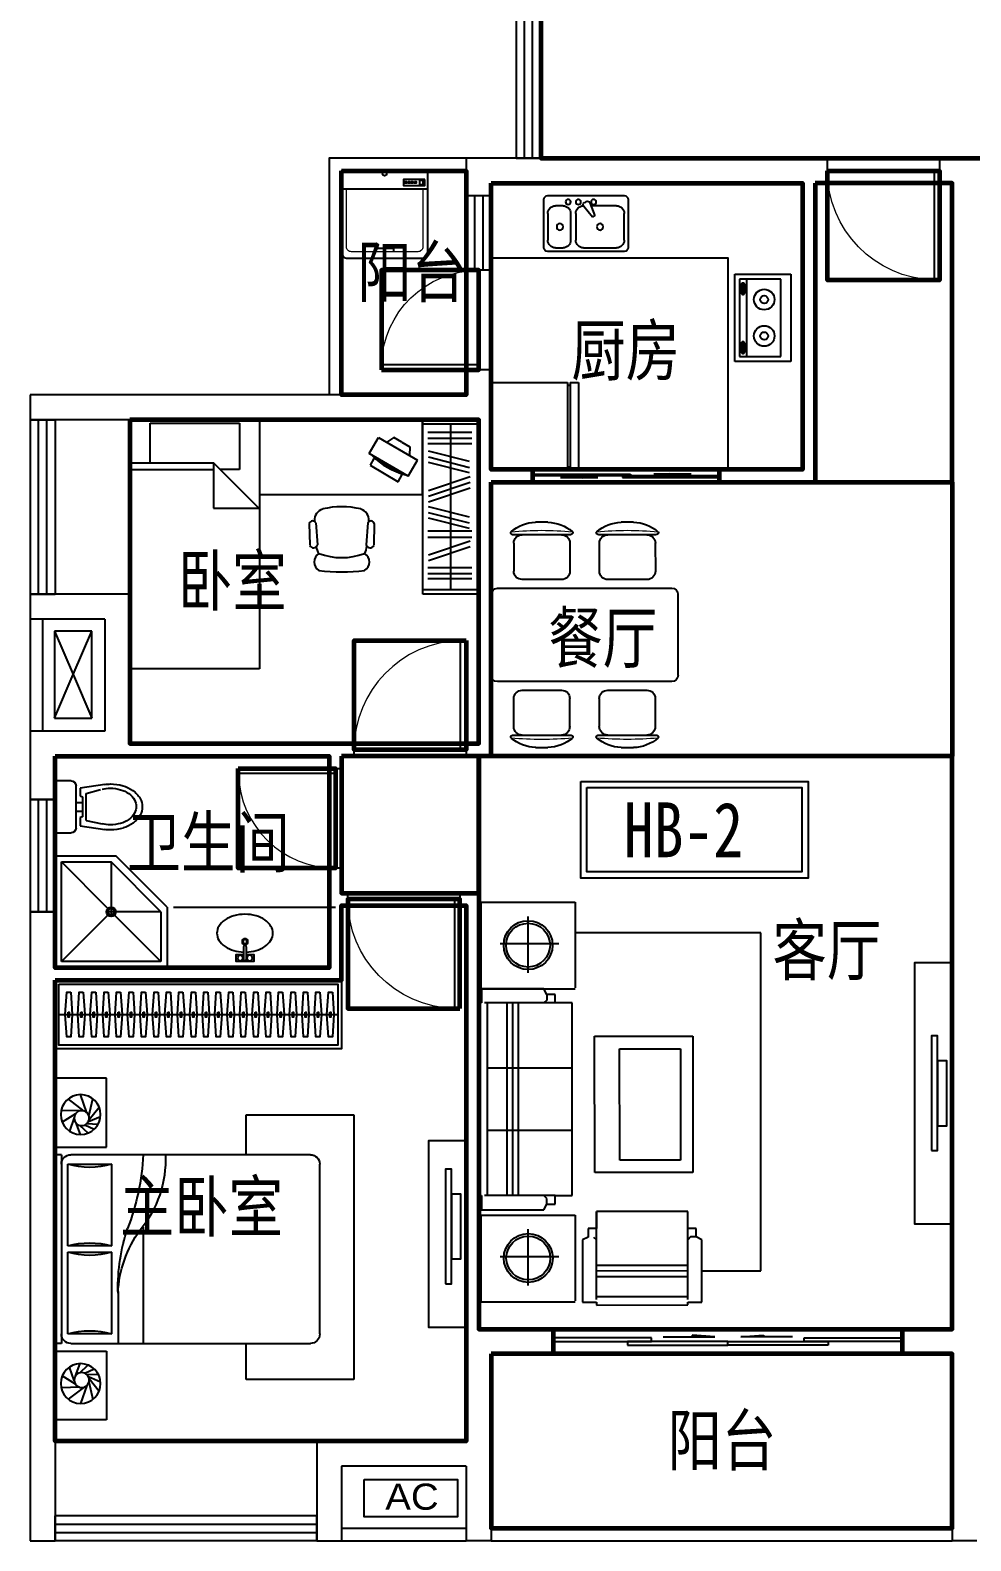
# Model space of a CAD drawing. Extents: x 864767 to 895467, y -830733 to -803533.
# Drawn here: x 872567 to 880117, y -830733 to -818605 of the extents above; entities that cross this region are included whole.
import ezdxf

# ---------------------------------------------------------------- set-up
doc = ezdxf.new("R2010")
doc.units = 0
doc.header["$LTSCALE"] = 1000
doc.header["$MEASUREMENT"] = 0
doc.linetypes.add('DASH', pattern=[0.35, 0.25, -0.1])
doc.layers.get('0').update_dxf_attribs({"linetype": 'CONTINUOUS'})
for name, color, linetype in [('0-栏杆', 165, 'CONTINUOUS'), ('BALCONY', 147, 'CONTINUOUS'), ('BATH', 8, 'CONTINUOUS'), ('F', 8, 'CONTINUOUS'), ('F1', 223, 'CONTINUOUS'), ('FUR', 8, 'CONTINUOUS'), ('K_EQUIPMENT', 4, 'CONTINUOUS'), ('text', 75, 'CONTINUOUS'), ('TOTHER', 145, 'CONTINUOUS'), ('WALL', 2, 'CONTINUOUS'), ('WC', 157, 'CONTINUOUS'), ('WINDOW', 4, 'CONTINUOUS'), ('家具', 8, 'CONTINUOUS')]:
    doc.layers.add(name, color=color, linetype=linetype)
for name, color, linetype, lineweight in [('GT_卧室', 1, 'CONTINUOUS', 60), ('GT_卫生间', 5, 'CONTINUOUS', 60), ('GT_厨房', 4, 'CONTINUOUS', 60), ('GT_客厅', 2, 'CONTINUOUS', 60), ('GT_玄关', 40, 'CONTINUOUS', 60), ('GT_过道', 30, 'CONTINUOUS', 60), ('GT_门', 245, 'CONTINUOUS', 60), ('GT_阳台', 6, 'CONTINUOUS', 60), ('GT_餐厅', 3, 'CONTINUOUS', 60)]:
    doc.layers.add(name, color=color, linetype=linetype, lineweight=lineweight)
doc.styles.add('DIM_FONT', font='ZBTXT.shx', dxfattribs={"width": 0.8})
doc.styles.add('HZ', font='zbtxt.shx', dxfattribs={"bigfont": 'zbhz.shx'})
doc.styles.add('黑体', font='simhei.ttf')

# ---------------------------------------------------------------- blocks, each defined once
blk = doc.blocks.new('ZHUO1')
for p, q in [((295, 137), (-295, -137)), ((744, 147), (541, 52)), ((804, 180), (998, -237)), ((953, -1156), (361, 113)), ((970, 59), (1012, -31)), ((508, -38), (641, -323)), ((-319, -204), (273, -1473)), ((935, -261), (731, -356)), ((-591, -476), (-387, -381)), ((-164, -699), (-297, -414)), ((1035, -476), (831, -571)), ((1094, -443), (1288, -860)), ((-460, -917), (-654, -500)), ((1261, -564), (1303, -654)), ((-627, -796), (-669, -706)), ((798, -660), (931, -946)), ((-401, -884), (-197, -789)), ((1225, -884), (1021, -979)), ((-301, -1098), (-97, -1003)), ((126, -1321), (-7, -1036)), ((-170, -1539), (-364, -1122)), ((-336, -1418), (-378, -1328)), ((339, -1497), (928, -1222)), ((-111, -1506), (93, -1411))]:
    blk.add_line(p, q)
for centre, radius, start, end in [((316, 92), 50, 25, 115), ((773, 86), 67.5, 25, 115), ((822, 188), 20, 137.67, 205), ((814, 195), 10, 65.7265, 137.67), ((689, -84), 316, 26.7651, 65.7265), ((569, -9), 67.5, 115, 205), ((722, -156), 316, 344.2735, 23.2349), ((-273, -183), 50, 115, 205), ((906, -200), 67.5, 295, 25), ((1016, -229), 20, 205, 272.33), ((1016, -239), 10, 272.33, 344.2735), ((702, -295), 67.5, 205, 295), ((-562, -537), 67.5, 115, 205), ((-359, -442), 67.5, 25, 115), ((1063, -537), 67.5, 25, 115), ((1112, -434), 20, 137.67, 205), ((1105, -427), 10, 65.7265, 137.67), ((979, -706), 316, 26.7651, 65.7265), ((-379, -581), 316, 164.2735, 203.2349), ((-673, -498), 10, 92.33, 164.2735), ((-672, -508), 20, 25, 92.33), ((859, -632), 67.5, 115, 205), ((-225, -728), 67.5, 295, 25), ((1013, -778), 316, 344.2735, 23.2349), ((-345, -653), 316, 206.7651, 245.7265), ((1196, -822), 67.5, 295, 25), ((-429, -823), 67.5, 205, 295), ((-471, -932), 10, 245.7265, 317.67), ((-478, -925), 20, 317.67, 25), ((992, -917), 67.5, 205, 295), ((1306, -851), 20, 205, 272.33), ((1307, -861), 10, 272.33, 344.2735), ((-68, -1065), 67.5, 25, 115), ((-88, -1204), 316, 164.2735, 203.2349), ((-383, -1121), 10, 92.33, 164.2735), ((-382, -1131), 20, 25, 92.33), ((-272, -1160), 67.5, 115, 205), ((907, -1177), 50, 295, 25), ((65, -1350), 67.5, 295, 25), ((-55, -1276), 316, 206.7651, 245.7265), ((-139, -1445), 67.5, 205, 295), ((-180, -1555), 10, 245.7265, 317.67), ((-188, -1548), 20, 317.67, 25), ((318, -1451), 50, 205, 295)]:
    blk.add_arc(centre, radius, start, end)
at = {"lineweight": 13}
for centre, start, end in [((-1526, -1160), 19.8023, 30.1977), ((-1236, -1783), 19.8023, 30.1977), ((1870, 423), 199.8023, 210.1977), ((2160, -199), 199.8023, 210.1977)]:
    blk.add_arc(centre, 2713, start, end, dxfattribs=at)
blk = doc.blocks.new('A$C79890BC7')
at = {"color": 252}
for points in [[(2140, 718159), (2091, 718159), (2091, 719080), (2140, 719080)], [(2091, 718359), (2018, 718359), (2018, 718880), (2091, 718880)]]:
    blk.add_lwpolyline(points, close=True, dxfattribs=at)
blk = doc.blocks.new('A$C6AB5504A')
at = {"layer": 'F'}
for p, q in [((1985, 2744), (2397, 2744)), ((1985, 2191), (1985, 2744)), ((2397, 2744), (2397, 2191)), ((2126, 2439), (2095, 2579)), ((2142, 2467), (2193, 2612)), ((2163, 2480), (2291, 2578)), ((862, 2449), (0, 2449)), ((0, 2449), (0, 325)), ((862, 2129), (862, 2449)), ((2130, 2396), (2033, 2436)), ((2124, 2411), (2044, 2511)), ((2198, 2481), (2349, 2484)), ((2232, 2458), (2340, 2390)), ((2243, 2428), (2281, 2319)), ((2143, 2379), (2052, 2375)), ((2159, 2368), (2084, 2334)), ((2198, 2365), (2133, 2304)), ((2233, 2390), (2196, 2292)), ((2397, 2191), (1985, 2191)), ((348, 2129), (2271, 2129)), ((2346, 2129), (2397, 2129)), ((2346, 2129), (2346, 615)), ((2397, 2129), (2397, 615)), ((273, 690), (273, 2053)), ((2296, 2053), (1943, 2053)), ((1943, 2053), (1943, 1397)), ((2296, 1397), (2296, 2053)), ((1690, 1549), (1690, 615)), ((1943, 1397), (2296, 1397)), ((2296, 1347), (1943, 1347)), ((1943, 1347), (1943, 690)), ((2296, 690), (2296, 1347)), ((1892, 1031), (1892, 615)), ((2271, 615), (348, 615)), ((862, 325), (862, 615)), ((1943, 690), (2296, 690)), ((2346, 615), (2397, 615)), ((2397, 553), (1985, 553)), ((1985, 553), (1985, 0)), ((2397, 0), (2397, 553)), ((2143, 365), (2052, 368)), ((2159, 375), (2084, 409)), ((2198, 378), (2133, 440)), ((2233, 354), (2196, 452)), ((2243, 316), (2281, 425)), ((0, 325), (862, 325)), ((2130, 348), (2033, 307)), ((2124, 333), (2044, 232)), ((2126, 305), (2095, 165)), ((2142, 276), (2193, 132)), ((2163, 264), (2291, 166)), ((2198, 262), (2349, 259)), ((2232, 286), (2340, 354)), ((1985, 0), (2397, 0))]:
    blk.add_line(p, q, dxfattribs=at)
for centre, radius in [((2192, 2452), 160), ((2183, 2423), 60), ((2192, 292), 160), ((2183, 320), 60)]:
    blk.add_circle(centre, radius, dxfattribs=at)
for centre, radius, start, end in [((348, 2053), 75.7, 90, 180), ((2403, 2091), 892, 177.5673, 219.5461), ((3545, 2214), 1857, 182.616, 201.4069), ((2271, 2053), 75.7, 0, 90), ((2119, 2659), 631, 253.7398, 286.2602), ((965, 977), 928, 2.5398, 36.0403), ((309, 1052), 1584, 359.2582, 17.8034), ((2119, 791), 631, 73.7398, 106.2602), ((2119, 1952), 631, 253.7398, 286.2602), ((348, 690), 75.7, 180, 270), ((2119, 85), 631, 73.7398, 106.2602), ((2271, 690), 75.7, 270, 0)]:
    blk.add_arc(centre, radius, start, end, dxfattribs=at)
blk = doc.blocks.new('*U33')
blk.add_line((-970, -275), (1269, -275))
for points in [[(-1000, 0), (1299, 0), (1299, -550), (-1000, -550)], [(-970, -30), (1269, -30), (1269, -520), (-970, -520)]]:
    blk.add_lwpolyline(points, close=True)
at = {"elevation": 0}
for points in [[(-874, -95), (-862, -275), (-874, -455), (-906, -455), (-918, -275), (-906, -95)], [(-774, -95), (-762, -275), (-774, -455), (-806, -455), (-818, -275), (-806, -95)], [(-674, -95), (-662, -275), (-674, -455), (-706, -455), (-718, -275), (-706, -95)], [(-574, -95), (-562, -275), (-574, -455), (-606, -455), (-618, -275), (-606, -95)], [(-474, -95), (-462, -275), (-474, -455), (-506, -455), (-518, -275), (-506, -95)], [(-374, -95), (-362, -275), (-374, -455), (-406, -455), (-418, -275), (-406, -95)], [(-274, -95), (-262, -275), (-274, -455), (-306, -455), (-318, -275), (-306, -95)], [(-174, -95), (-162, -275), (-174, -455), (-206, -455), (-218, -275), (-206, -95)], [(-74, -95), (-62, -275), (-74, -455), (-106, -455), (-118, -275), (-106, -95)], [(26, -95), (38, -275), (26, -455), (-6, -455), (-18, -275), (-6, -95)], [(126, -95), (138, -275), (126, -455), (94, -455), (82, -275), (94, -95)], [(226, -95), (238, -275), (226, -455), (194, -455), (182, -275), (194, -95)], [(326, -95), (338, -275), (326, -455), (294, -455), (282, -275), (294, -95)], [(426, -95), (438, -275), (426, -455), (394, -455), (382, -275), (394, -95)], [(526, -95), (538, -275), (526, -455), (494, -455), (482, -275), (494, -95)], [(626, -95), (638, -275), (626, -455), (594, -455), (582, -275), (594, -95)], [(726, -95), (738, -275), (726, -455), (694, -455), (682, -275), (694, -95)], [(826, -95), (838, -275), (826, -455), (794, -455), (782, -275), (794, -95)], [(926, -95), (938, -275), (926, -455), (894, -455), (882, -275), (894, -95)], [(1026, -95), (1038, -275), (1026, -455), (994, -455), (982, -275), (994, -95)], [(1126, -95), (1138, -275), (1126, -455), (1094, -455), (1082, -275), (1094, -95)], [(1226, -95), (1238, -275), (1226, -455), (1194, -455), (1182, -275), (1194, -95)]]:
    blk.add_lwpolyline(points, close=True, dxfattribs=at)
at = {"ltscale": 15, "elevation": 0}
for points in [[(-894, -255), (-886, -255), (-886, -295), (-894, -295)], [(-794, -255), (-786, -255), (-786, -295), (-794, -295)], [(-694, -255), (-686, -255), (-686, -295), (-694, -295)], [(-594, -255), (-586, -255), (-586, -295), (-594, -295)], [(-494, -255), (-486, -255), (-486, -295), (-494, -295)], [(-394, -255), (-386, -255), (-386, -295), (-394, -295)], [(-294, -255), (-286, -255), (-286, -295), (-294, -295)], [(-194, -255), (-186, -255), (-186, -295), (-194, -295)], [(-94, -255), (-86, -255), (-86, -295), (-94, -295)], [(6, -255), (14, -255), (14, -295), (6, -295)], [(106, -255), (114, -255), (114, -295), (106, -295)], [(206, -255), (214, -255), (214, -295), (206, -295)], [(306, -255), (314, -255), (314, -295), (306, -295)], [(406, -255), (414, -255), (414, -295), (406, -295)], [(506, -255), (514, -255), (514, -295), (506, -295)], [(606, -255), (614, -255), (614, -295), (606, -295)], [(706, -255), (714, -255), (714, -295), (706, -295)], [(806, -255), (814, -255), (814, -295), (806, -295)], [(906, -255), (914, -255), (914, -295), (906, -295)], [(1006, -255), (1014, -255), (1014, -295), (1006, -295)], [(1106, -255), (1114, -255), (1114, -295), (1106, -295)], [(1206, -255), (1214, -255), (1214, -295), (1206, -295)]]:
    blk.add_lwpolyline(points, close=True, dxfattribs=at)
blk = doc.blocks.new('$plan$00001564')
at = {"linetype": 'Continuous'}
for p, q in [((-520, -2000), (-520, 0)), ((-520, 0), (520, 0)), ((520, 0), (520, -2000)), ((-357, -346), (-357, -26)), ((-357, -27), (360, -27)), ((360, -27), (360, -400)), ((-520, -346), (151, -346)), ((516, -710), (151, -346)), ((151, -346), (151, -710)), ((151, -403), (-520, -403)), ((151, -710), (516, -710)), ((520, -2000), (-520, -2000))]:
    blk.add_line(p, q, dxfattribs=at)
blk.add_line((360, -400), (205, -400))
blk = doc.blocks.new('A$C39060881')
at = {"layer": 'FUR'}
for p, q in [((3418, 718609), (2018, 718609)), ((2018, 718159), (2018, 718609)), ((2054, 718159), (2054, 718609)), ((3382, 718159), (3382, 718609)), ((3418, 718159), (3418, 718609)), ((2119, 718215), (2119, 718568)), ((2169, 718215), (2169, 718568)), ((2210, 718215), (2210, 718568)), ((2353, 718233), (2270, 718562)), ((2403, 718233), (2319, 718562)), ((2444, 718233), (2361, 718562)), ((2475, 718227), (2588, 718562)), ((2521, 718227), (2634, 718562)), ((2566, 718227), (2679, 718562)), ((2799, 718233), (2716, 718562)), ((2849, 718233), (2766, 718562)), ((2890, 718233), (2807, 718562)), ((2912, 718215), (2912, 718568)), ((2962, 718215), (2962, 718568)), ((2993, 718227), (3106, 718562)), ((3038, 718227), (3151, 718562)), ((3206, 718215), (3206, 718568)), ((3255, 718215), (3255, 718568)), ((3296, 718215), (3296, 718568)), ((3382, 718384), (2054, 718384))]:
    blk.add_line(p, q, dxfattribs=at)
blk = doc.blocks.new('A$C03F53565')
at = {"layer": '家具', "color": 252}
for p, q in [((601, 1310), (0, 1310)), ((0, 1310), (0, 0)), ((142, 957), (323, 1269)), ((453, 1193), (323, 1269)), ((601, 0), (601, 1310)), ((181, 1143), (143, 1078)), ((181, 1143), (218, 1208)), ((218, 1208), (285, 1204)), ((453, 1193), (272, 882)), ((440, 1147), (311, 926)), ((365, 888), (497, 1115)), ((497, 1115), (440, 1147)), ((143, 1078), (180, 1022)), ((272, 882), (142, 957)), ((312, 919), (365, 888)), ((812, 878), (818, 878)), ((828, 870), (1003, 856)), ((832, 922), (1008, 918)), ((812, 443), (818, 444)), ((812, 443), (818, 444)), ((828, 452), (1003, 466)), ((832, 399), (1008, 404)), ((0, 0), (601, 0))]:
    blk.add_line(p, q, dxfattribs=at)
for centre, radius, start, end in [((-98, 1305), 555, 313.4291, 346.17), ((804, 788), 91, 85, 163.8913), ((841, 895), 28.6, 108.7162, 243.9569), ((996, 888), 32.5, 282.8663, 67.8436), ((994, 682), 182, 63.7878, 82.6653), ((1142, 804), 78.5, 30.3927, 149.6073), ((1339, 661), 641, 166.275, 193.725), ((591, 661), 516, 339.209, 20.791), ((-200, 661), 1422, 352.5907, 7.4093), ((804, 534), 91, 196.1087, 275), ((841, 427), 28.6, 116.0431, 251.2838), ((996, 434), 32.5, 292.1564, 77.1337), ((994, 637), 182, 278.0952, 296.382), ((1142, 517), 78.5, 210.3927, 329.6073)]:
    blk.add_arc(centre, radius, start, end, dxfattribs=at)
blk = doc.blocks.new('$plan$00001623')
at = {"layer": 'FUR', "linetype": 'Continuous'}
blk.add_line((-341, -145), (342, -145), dxfattribs=at)
at = {"layer": 'FUR'}
blk.add_lwpolyline([(295, -706), (-295, -706, -0.414214), (-345, -656), (-345, 0), (345, 0), (345, -656, -0.414214)], format="xyb", close=True, dxfattribs=at)
for points in [[(323, -72), (152, -72), (152, -120), (323, -120)], [(163, -86), (177, -86), (177, -99), (163, -99)], [(189, -86), (202, -86), (202, -99), (189, -99)], [(213, -86), (227, -86), (227, -99), (213, -99)], [(239, -86), (253, -86), (253, -99), (239, -99)], [(281, -110), (309, -110), (309, -80), (281, -80)]]:
    blk.add_lwpolyline(points, close=True, dxfattribs=at)
at = {"layer": 'FUR', "lineweight": 13}
blk.add_lwpolyline([(307, -145), (307, -611, -0.414214), (267, -651), (-267, -651, -0.414214), (-307, -611), (-307, -145)], format="xyb", dxfattribs=at)
at = {"layer": 'FUR'}
blk.add_lwpolyline([(-71, -651), (-71, -623), (0, -623), (71, -623), (71, -651)], dxfattribs=at)
blk.add_circle((0, -25), 16, dxfattribs=at)
blk = doc.blocks.new('A$C0A1D271E')
at = {"layer": '家具', "color": 252}
for p, q in [((56, 202), (27, 398)), ((100, 250), (71, 377)), ((316, 250), (348, 364)), ((389, 400), (359, 202)), ((100, 250), (316, 250)), ((0, 0), (0, 128)), ((40, 168), (378, 168)), ((123, 202), (56, 202)), ((128, 220), (123, 202)), ((290, 220), (128, 220)), ((175, 168), (175, 220)), ((242, 168), (242, 220)), ((297, 202), (290, 220)), ((359, 202), (297, 202)), ((418, 128), (418, 0)), ((418, 0), (0, 0))]:
    blk.add_line(p, q, dxfattribs=at)
for centre, radius, start, end in [((293, 469), 266, 143.8717, 163.0538), ((241, 507), 201, 119.5446, 143.8717), ((241, 497), 164, 120.5452, 144.9339), ((208, 565), 135, 89.7075, 119.5446), ((211, 547), 105, 90, 120.5452), ((208, 565), 135, 59.8705, 89.7075), ((211, 547), 105, 59.4548, 90), ((181, 497), 164, 35.0661, 59.4548), ((175, 508), 201, 35.5434, 59.8705), ((123, 470), 266, 16.3613, 35.5434), ((375, 444), 352, 163.0538, 179.7075), ((362, 443), 298, 163.7883, 180), ((287, 464), 221, 144.9339, 163.7883), ((134, 464), 221, 16.2117, 35.0661), ((60, 443), 298, 0, 16.2117), ((40, 446), 352, 359.7075, 16.3613), ((375, 444), 352, 179.7075, 187.4876), ((362, 443), 298, 180, 192.7964), ((60, 443), 298, 347.2036, 0), ((40, 446), 352, 352.2311, 359.7075), ((40, 128), 40, 90, 180), ((378, 128), 40, 0, 90)]:
    blk.add_arc(centre, radius, start, end, dxfattribs=at)
blk = doc.blocks.new('A$C6BB233E2')
at = {"layer": 'TOTHER', "color": 252}
blk.add_lwpolyline([(237, 323), (295, 323), (295, 378), (154, 378), (154, 323), (213, 323)], dxfattribs=at)
blk.add_lwpolyline([(237, 356), (237, 265, -0.075451), (236, 259, -0.085787), (234, 254, -0.106069), (229, 250, -0.126813), (225, 249, -0.126813), (220, 250, -0.106069), (216, 254, -0.085787), (214, 259, -0.075451), (213, 265), (213, 356, -0.075451), (214, 363, -0.085787), (216, 368, -0.106069), (220, 371, -0.126813), (225, 373, -0.126813), (229, 371, -0.106069), (234, 368, -0.085787), (236, 363, -0.075451)], format="xyb", close=True, dxfattribs=at)
blk.add_lwpolyline([(237, 304, -0.059092), (314, 292, -0.080492), (384, 259, -0.107066), (434, 207, -0.138385), (450, 152, -0.138385), (434, 97, -0.107066), (384, 45, -0.080492), (314, 12, -0.068315), (225, 0, -0.068315), (136, 12, -0.080492), (66, 45, -0.107066), (15, 97, -0.138385), (0, 152, -0.138385), (15, 207, -0.107066), (66, 259, -0.080492), (136, 292, -0.059092), (213, 304, -0.059092)], format="xyb", dxfattribs=at)
for centre, radius in [((187, 351), 21.7), ((263, 351), 21.7), ((225, 220), 23.7), ((225, 220), 16)]:
    blk.add_circle(centre, radius, dxfattribs=at)
blk = doc.blocks.new('A$C179D235A')
at = {"layer": 'BATH'}
for p, q in [((0, 0), (0, 450)), ((0, 450), (700, 450)), ((40, 370), (40, 40)), ((660, 370), (40, 370)), ((660, 40), (660, 370)), ((700, 450), (700, 0)), ((40, 96), (660, 96)), ((40, 40), (660, 40)), ((71, 73), (71, 62)), ((146, 64), (82, 64)), ((82, 64), (82, 47)), ((82, 47), (146, 47)), ((146, 47), (146, 64)), ((163, 72), (163, 62)), ((544, 73), (544, 62)), ((555, 64), (555, 47)), ((619, 64), (555, 64)), ((555, 47), (619, 47)), ((619, 47), (619, 64)), ((636, 72), (636, 62)), ((700, 0), (0, 0))]:
    blk.add_line(p, q, dxfattribs=at)
for centre, radius in [((204, 237), 82.5), ((204, 237), 31.6), ((496, 237), 82.5), ((496, 237), 31.6)]:
    blk.add_circle(centre, radius, dxfattribs=at)
for centre, radius, start, end in [((75, 72), 4.03, 121.9106, 180), ((75, 72), 4.03, 180, 197.9454), ((75, 62), 4.03, 121.9106, 180), ((75, 62), 4.03, 180, 238.0894), ((95, 41), 41.3, 104.4631, 121.9106), ((95, 30), 41.3, 104.4631, 121.9106), ((95, 93), 41.3, 238.0894, 251.0845), ((108, -11), 94.4, 96.0983, 104.4631), ((108, -21), 94.4, 96.0983, 104.4631), ((117, -93), 177, 90, 96.0983), ((117, -104), 177, 90, 96.0983), ((117, -93), 177, 83.9017, 90), ((117, -104), 177, 83.9017, 90), ((126, -11), 94.4, 75.5369, 83.9017), ((126, -21), 94.4, 75.5369, 83.9017), ((126, 145), 94.4, 282.4611, 284.4631), ((139, 41), 41.3, 58.0894, 75.5369), ((139, 30), 41.3, 58.0894, 75.5369), ((139, 93), 41.3, 284.4631, 301.9106), ((159, 72), 4.03, 0, 58.0894), ((159, 62), 4.03, 360, 58.0894), ((159, 62), 4.03, 301.9106, 360), ((548, 72), 4.03, 121.9106, 180), ((548, 72), 4.03, 180, 197.9454), ((548, 62), 4.03, 121.9106, 180), ((548, 62), 4.03, 180, 238.0894), ((568, 41), 41.3, 104.4631, 121.9106), ((568, 30), 41.3, 104.4631, 121.9106), ((568, 93), 41.3, 238.0894, 251.0845), ((581, -11), 94.4, 96.0983, 104.4631), ((581, -21), 94.4, 96.0983, 104.4631), ((590, -93), 177, 90, 96.0983), ((590, -104), 177, 90, 96.0983), ((590, -93), 177, 83.9017, 90), ((590, -104), 177, 83.9017, 90), ((599, -11), 94.4, 75.5369, 83.9017), ((599, -21), 94.4, 75.5369, 83.9017), ((599, 145), 94.4, 282.4611, 284.4631), ((612, 41), 41.3, 58.0894, 75.5369), ((612, 30), 41.3, 58.0894, 75.5369), ((612, 93), 41.3, 284.4631, 301.9106), ((632, 72), 4.03, 0, 58.0894), ((632, 62), 4.03, 0, 58.0894), ((632, 62), 4.03, 301.9106, 360)]:
    blk.add_arc(centre, radius, start, end, dxfattribs=at)
blk = doc.blocks.new('A$C20217E62')
at = {"layer": 'F1'}
for p, q in [((0, 419), (0, 31)), ((644, 450), (31, 450)), ((92, 368), (298, 368)), ((306, 391), (267, 287)), ((335, 402), (350, 393)), ((522, 368), (583, 368)), ((675, 31), (675, 419)), ((31, 92), (31, 307)), ((267, 287), (285, 277)), ((285, 277), (355, 363)), ((419, 307), (419, 92)), ((460, 92), (460, 307)), ((644, 307), (644, 92)), ((31, 0), (644, 0)), ((358, 31), (92, 31)), ((583, 31), (522, 31))]:
    blk.add_line(p, q, dxfattribs=at)
for centre, radius in [((276, 399), 20.5), ((399, 399), 20.5), ((481, 399), 20.5), ((225, 199), 25.6), ((547, 199), 25.6)]:
    blk.add_circle(centre, radius, dxfattribs=at)
for centre, radius, start, end in [((31, 419), 30.7, 90, 180), ((92, 307), 61.4, 90, 180), ((325, 384), 20.5, 60, 159.4623), ((340, 376), 20.5, 320.5377, 60), ((358, 307), 61.4, 360, 90), ((522, 307), 61.4, 90, 180), ((583, 307), 61.4, 360, 90), ((644, 419), 30.7, 360, 90), ((31, 31), 30.7, 180, 270), ((92, 92), 61.4, 180, 270), ((358, 92), 61.4, 270, 360), ((522, 92), 61.4, 180, 270), ((583, 92), 61.4, 270, 360), ((644, 31), 30.7, 270, 360)]:
    blk.add_arc(centre, radius, start, end, dxfattribs=at)
blk = doc.blocks.new('_E10NWL')
for p, q in [((-275, 0), (275, 0)), ((-275, -482), (-275, 0)), ((275, 0), (275, -482)), ((275, -482), (-275, -482)), ((-275, -550), (-275, -499.1)), ((275, -499.1), (-275, -499.1)), ((275, -550), (-275, -550)), ((-256.6, -482), (-256.6, -499.1)), ((256.6, -482), (256.6, -499.1)), ((275, -499.1), (275, -550))]:
    blk.add_line(p, q)
at = {"style": 'DIM_FONT', "width": 0.8, "flags": 9}
for tag in ['XSIZE', 'YSIZE']:
    blk.add_attdef(tag, (0, 0), '', height=0.5, dxfattribs=at)
blk = doc.blocks.new('2')
at = {"layer": 'BALCONY'}
for p, q in [((-4083, -511553), (-4083, -511853)), ((-3383, -511553), (-4083, -511553)), ((-3733, -511703), (-4083, -511553)), ((-3733, -511703), (-3383, -511553)), ((-3383, -511853), (-3383, -511553)), ((-4083, -511853), (-3733, -511703)), ((-3383, -511853), (-3733, -511703)), ((-4083, -511853), (-3383, -511853))]:
    blk.add_line(p, q, dxfattribs=at)
blk = doc.blocks.new('KTJ')
blk.add_lwpolyline([(-274, 148), (476, 148), (476, -152), (-274, -152)], close=True)
at = {"style": 'HZ', "width": 1.1}
blk.add_text('AC', height=210, dxfattribs=at).set_placement((-104, -95))
blk = doc.blocks.new('$DorLib2D$00000138')
at = {"color": 0, "linetype": 'Continuous'}
for p, q in [((-0.2875, 0), (-0.2875, 0.1538)), ((-0.2875, 0.1538), (0, 0.1538)), ((0, 0.1538), (0, 0)), ((0.2875, 0.1538), (0, 0.1538)), ((0.2875, 0), (0.2875, 0.1538)), ((-0.5, -0.1399), (-0.5, 0)), ((-0.5, 0), (-0.2187, 0)), ((0, 0), (-0.2875, 0)), ((-0.2187, 0), (-0.2187, -0.1399)), ((0, 0), (0.2875, 0)), ((0.2187, 0), (0.2187, -0.1399)), ((0.5, 0), (0.2187, 0)), ((0.5, 0), (0.5, -0.1946)), ((0.5, -0.1399), (0.5, 0)), ((-0.2187, -0.1399), (-0.5, -0.1399)), ((0.2187, -0.1399), (0.5, -0.1399)), ((-0.1857, -0.186), (-0.037, -0.186)), ((-0.037, -0.186), (-0.1019, -0.2583)), ((-0.1019, -0.2583), (-0.1019, -0.186)), ((0.1857, -0.186), (0.037, -0.186)), ((0.037, -0.186), (0.1019, -0.2583)), ((0.1019, -0.2583), (0.1019, -0.186))]:
    blk.add_line(p, q, dxfattribs=at)
blk = doc.blocks.new('$WINLIB2D$00000001')
for p, q in [((-0.5, 0.5), (0.5, 0.5)), ((-0.5, 0.5), (-0.5, -0.5)), ((0.5, -0.5), (0.5, 0.5)), ((0.5, 0.1667), (-0.5, 0.1667)), ((0.5, -0.1667), (-0.5, -0.1667)), ((-0.5, -0.5), (0.5, -0.5))]:
    blk.add_line(p, q)
blk = doc.blocks.new('$DorLib2D$00000001')
for p, q in [((0.45, 0.975), (0.5, 0.975)), ((0.45, 0), (0.45, 0.975)), ((0.5, 0), (0.5, 0.975)), ((0.5, 0), (0.45, 0))]:
    blk.add_line(p, q)
at = {"lineweight": 13}
blk.add_arc((0.475, 0), 0.975, 91.4693, 180, dxfattribs=at)
blk = doc.blocks.new('$DorLib2D$00000131')
at = {"color": 0, "linetype": 'Continuous'}
for p, q in [((0.15, 0.125), (0.2319, 0.1973)), ((0.2319, 0.1973), (0.2319, 0.125)), ((-0.5, 0.125), (-0.5, 0)), ((0.0192, 0.125), (-0.5, 0.125)), ((0.0192, 0), (0.0192, 0.125)), ((0.35, 0.125), (0.15, 0.125)), ((-0.5, 0), (0.0192, 0)), ((-0.024, 0), (0.5, 0)), ((-0.024, -0.125), (-0.024, 0)), ((0.5, 0), (0.5, -0.125)), ((-0.35, -0.125), (-0.15, -0.125)), ((-0.2319, -0.1973), (-0.2319, -0.125)), ((-0.15, -0.125), (-0.2319, -0.1973)), ((0.5, -0.125), (-0.024, -0.125))]:
    blk.add_line(p, q, dxfattribs=at)
blk = doc.blocks.new('$plan$00002156')
for p, q in [((-450, 450, 0), (450, 450, 0)), ((-450, -450, 0), (-450, 450, 0)), ((-400, 400, 0), (400, 400, 0)), ((-400, 400, 0), (-26.2175, 26.2175, 0)), ((-400, -400, 0), (-400, 400, 0)), ((26.4075, 26.41, 0), (400, 400, 0)), ((400, 400, 0), (400, 0, 0)), ((450, 450, 0), (450, -37.5, 0)), ((0, 0, 0), (-25, 0, 0)), ((0, 0, 0), (0, 25, 0)), ((25, 0, 0), (0, 0, 0)), ((0, -25, 0), (0, 0, 0)), ((0, -400, 0), (400, 0, 0)), ((400, 0, 0), (37.5, 0, 0)), ((-400, -400, 0), (-26.5225, -26.5225, 0)), ((0, -400, 0), (0, -37.5, 0)), ((37.5, -450, 0), (450, -37.5, 0)), ((37.5, -450, 0), (-450, -450, 0)), ((0, -400, 0), (-400, -400, 0))]:
    blk.add_line(p, q)
for radius in [37.5, 25]:
    blk.add_circle((0, 0, 0), radius)

msp = doc.modelspace()

# ---------------------------------------------------------------- linework, layer by layer
at = {"color": 252, "elevation": 0}
for points in [[(879967, -828191), (879667, -828191), (879667, -826091), (879967, -826091)], [(876067, -829020), (875767, -829020), (875767, -827520), (876067, -827520)]]:
    msp.add_lwpolyline(points, close=True, dxfattribs=at)
at = {"layer": '0-栏杆'}
for p, q in [((876267, -830633, 0), (879967, -830633, 0)), ((876267, -830733, 0), (879967, -830733, 0))]:
    msp.add_line(p, q, dxfattribs=at)
at = {"layer": '0-栏杆', "elevation": 0}
for points in [[(876067, -819633), (874967, -819633), (874967, -821533)], [(876067, -819733), (875067, -819733), (875067, -821533)]]:
    msp.add_lwpolyline(points, dxfattribs=at)
at = {"layer": 'BALCONY'}
for p, q in [((872567, -823333, 0), (872567, -824233, 0)), ((872667, -823333, 0), (872667, -824233, 0)), ((875067, -830633, 0), (876067, -830633, 0)), ((875067, -830733, 0), (876067, -830733, 0))]:
    msp.add_line(p, q, dxfattribs=at)
at = {"layer": 'F'}
for p, q in [((873717, -825646, 0), (875017, -825646, 0)), ((876187, -826305, 0), (876187, -825607, 0)), ((876187, -825607, 0), (876941, -825607, 0)), ((876941, -825607, 0), (876941, -826295, 0)), ((876564, -826172, 0), (876564, -825720, 0)), ((878432, -825852, 0), (876941, -825852, 0)), ((878432, -828567, 0), (878432, -825852, 0)), ((876810, -825941, 0), (876339, -825941, 0)), ((876941, -826305, 0), (876187, -826305, 0)), ((876690, -826301, 0), (876190, -826301, 0)), ((876190, -826301, 0), (876190, -826415, 0)), ((876713, -826347, 0), (876690, -826301, 0)), ((876713, -826392, 0), (876690, -826415, 0)), ((876781, -826347, 0), (876713, -826347, 0)), ((876713, -826347, 0), (876713, -826392, 0)), ((876781, -826415, 0), (876781, -826347, 0)), ((876167, -826415, 0), (876167, -827962, 0)), ((876190, -826415, 0), (876167, -826415, 0)), ((876690, -826415, 0), (876213, -826415, 0)), ((876235, -826415, 0), (876236, -827962, 0)), ((876395, -827962, 0), (876395, -826415, 0)), ((876440, -827962, 0), (876440, -826415, 0)), ((876486, -827962, 0), (876486, -826415, 0)), ((876781, -826415, 0), (876690, -826415, 0)), ((876918, -826415, 0), (876781, -826415, 0)), ((876918, -827962, 0), (876918, -826415, 0)), ((877099, -827777, 0), (877098, -826683, 0)), ((877098, -826683, 0), (877886, -826683, 0)), ((877886, -826683, 0), (877887, -827777, 0)), ((877298, -826783, 0), (877786, -826783, 0)), ((877299, -827677, 0), (877298, -826783, 0)), ((877786, -826783, 0), (877787, -827677, 0)), ((876918, -826938, 0), (876235, -826938, 0)), ((876918, -827438, 0), (876236, -827439, 0)), ((877787, -827677, 0), (877299, -827677, 0)), ((877887, -827777, 0), (877099, -827777, 0)), ((876167, -827962, 0), (876190, -827962, 0)), ((876190, -827962, 0), (876190, -828076, 0)), ((876691, -827962, 0), (876213, -827962, 0)), ((876713, -827985, 0), (876691, -827962, 0)), ((876782, -827962, 0), (876691, -827962, 0)), ((876782, -827962, 0), (876918, -827962, 0)), ((876782, -828030, 0), (876782, -827962, 0)), ((876190, -828076, 0), (876691, -828076, 0)), ((876691, -828076, 0), (876713, -828030, 0)), ((876713, -828030, 0), (876713, -827985, 0)), ((876713, -828030, 0), (876782, -828030, 0)), ((877114, -828090, 0), (877114, -828226, 0)), ((877845, -828090, 0), (877114, -828090, 0)), ((877114, -828795, 0), (877114, -828090, 0)), ((877845, -828226, 0), (877845, -828090, 0)), ((876188, -828818, 0), (876188, -828119, 0)), ((876188, -828119, 0), (876941, -828119, 0)), ((876941, -828119, 0), (876942, -828807, 0)), ((876565, -828684, 0), (876565, -828232, 0)), ((877046, -828295, 0), (877000, -828317, 0)), ((877000, -828317, 0), (877001, -828818, 0)), ((877046, -828226, 0), (877046, -828295, 0)), ((877114, -828226, 0), (877046, -828226, 0)), ((877090, -828295, 0), (877112, -828317, 0)), ((877913, -828226, 0), (877845, -828226, 0)), ((877845, -828795, 0), (877845, -828226, 0)), ((877867, -828294, 0), (877845, -828317, 0)), ((877913, -828294, 0), (877867, -828294, 0)), ((877913, -828294, 0), (877913, -828226, 0)), ((877958, -828317, 0), (877913, -828294, 0)), ((877958, -828818, 0), (877958, -828317, 0)), ((876811, -828453, 0), (876340, -828453, 0)), ((877845, -828522, 0), (877114, -828522, 0)), ((877845, -828567, 0), (877114, -828568, 0)), ((877958, -828567, 0), (878432, -828567, 0)), ((877845, -828613, 0), (877114, -828613, 0)), ((876942, -828818, 0), (876188, -828818, 0)), ((877001, -828818, 0), (877114, -828818, 0)), ((877114, -828772, 0), (877845, -828772, 0)), ((877114, -828818, 0), (877114, -828841, 0)), ((877845, -828818, 0), (877958, -828818, 0)), ((877845, -828840, 0), (877845, -828818, 0)), ((877114, -828841, 0), (877845, -828840, 0))]:
    msp.add_line(p, q, dxfattribs=at)
at = {"layer": 'F', "elevation": 0}
msp.add_lwpolyline([(876267, -820433), (878167, -820433), (878167, -822133)], dxfattribs=at)
at = {"layer": 'F'}
for centre, radius in [((876564, -825951, 0), 196), ((876564, -825951, 0), 176), ((876565, -828463, 0), 196), ((876565, -828463, 0), 176)]:
    msp.add_circle(centre, radius, dxfattribs=at)
at = {"layer": 'GT_卧室', "elevation": 0}
msp.add_lwpolyline([(873367, -821733), (873367, -824333), (876167, -824333), (876167, -821733), (873367, -821733)], dxfattribs=at)
at = {"layer": 'GT_卧室'}
msp.add_lwpolyline([(872767, -826233), (875067, -826233), (875067, -825633), (876067, -825633), (876067, -829933), (872767, -829933), (872767, -826233)], dxfattribs=at)
at = {"layer": 'GT_卫生间'}
msp.add_lwpolyline([(872767, -824433), (874967, -824433), (874967, -826133), (872767, -826133), (872767, -824433)], dxfattribs=at)
at = {"layer": 'GT_厨房'}
msp.add_lwpolyline([(876267, -819833), (878767, -819833), (878767, -822133), (876267, -822133), (876267, -819833)], dxfattribs=at)
at = {"layer": 'GT_客厅'}
msp.add_lwpolyline([(876167, -825533), (876167, -829033), (879967, -829033), (879967, -824433), (876167, -824433), (876167, -825533)], dxfattribs=at)
at = {"layer": 'GT_玄关'}
msp.add_lwpolyline([(878867, -819833), (878867, -822233), (879967, -822233), (879967, -819833), (878867, -819833)], dxfattribs=at)
at = {"layer": 'GT_过道'}
for points in [[(876667, -818333), (876667, -819633), (881267, -819633), (881267, -818333), (876667, -818333)], [(875067, -824433), (875067, -825533), (876167, -825533), (876167, -824433), (875067, -824433)]]:
    msp.add_lwpolyline(points, dxfattribs=at)
at = {"layer": 'GT_门'}
for points in [[(878967, -819733), (879867, -819733), (879867, -820611), (878967, -820611), (878967, -819733)], [(875387, -821333), (876167, -821333), (876167, -820533), (875387, -820533), (875387, -821333)], [(876599, -822133), (876599, -822233), (878099, -822233), (878099, -822133), (876599, -822133)], [(876067, -823506), (876067, -824383), (875167, -824383), (875167, -823506), (876067, -823506)], [(874237, -824533), (875017, -824533), (875017, -825333), (874237, -825333), (874237, -824533)], [(876017, -826461), (876017, -825583), (875117, -825583), (875117, -826461), (876017, -826461)], [(876767, -829033), (879567, -829033), (879567, -829233), (876767, -829233), (876767, -829033)]]:
    msp.add_lwpolyline(points, dxfattribs=at)
at = {"layer": 'GT_阳台', "elevation": 0}
msp.add_lwpolyline([(875067, -819733), (876067, -819733), (876067, -821533), (875067, -821533), (875067, -819733)], dxfattribs=at)
at = {"layer": 'GT_阳台'}
msp.add_lwpolyline([(876267, -829233), (876267, -830633), (879967, -830633), (879967, -829233), (876267, -829233)], dxfattribs=at)
at = {"layer": 'GT_餐厅'}
msp.add_lwpolyline([(876267, -822233), (879967, -822233), (879967, -824433), (876267, -824433), (876267, -822233)], dxfattribs=at)
at = {"layer": 'text', "color": 7, "elevation": 0}
for points in [[(876986, -824636), (878811, -824636), (878811, -825412), (876986, -825412)], [(877036, -824686), (878761, -824686), (878761, -825362), (877036, -825362)]]:
    msp.add_lwpolyline(points, close=True, dxfattribs=at)
at = {"layer": 'WALL'}
for p, q in [((876067, -819633), (876067, -819933)), ((876467, -819633), (876067, -819633)), ((876667, -819633), (876467, -819633)), ((878767, -819633), (876667, -819633)), ((878967, -819633), (878767, -819633)), ((878967, -819833), (878967, -819633)), ((880067, -819633), (879867, -819633)), ((879867, -819633), (879867, -819833)), ((880267, -819633), (880067, -819633)), ((876267, -819933), (876267, -819833)), ((876567, -819833), (876267, -819833)), ((878767, -819833), (876567, -819833)), ((878767, -819833), (878767, -822133)), ((878867, -819833), (878967, -819833)), ((878867, -819833), (878867, -822233)), ((879867, -819833), (879967, -819833)), ((879967, -819833), (879967, -829033)), ((876067, -819933), (876267, -819933)), ((876267, -821333), (876067, -821333)), ((876067, -821333), (876067, -821533)), ((876267, -821633), (876267, -821333)), ((872567, -821533), (872567, -821733)), ((876067, -821533), (872567, -821533)), ((876267, -821633), (876267, -822133)), ((872567, -821733), (872767, -821733)), ((876167, -821733), (872767, -821733)), ((876167, -821733), (876167, -822133)), ((876167, -822133), (876167, -824333)), ((876599, -822133), (876267, -822133)), ((876599, -822233), (876599, -822133)), ((878767, -822133), (878099, -822133)), ((878099, -822133), (878099, -822233)), ((876267, -822233), (876599, -822233)), ((876267, -822233), (876267, -824433)), ((878099, -822233), (878867, -822233)), ((872767, -823133), (872567, -823133)), ((872567, -823133), (872567, -823333)), ((873367, -823133), (872767, -823133)), ((873367, -823133), (873367, -824333)), ((873167, -823333), (872567, -823333)), ((873167, -823333), (873167, -824233)), ((872567, -824233), (872567, -824333)), ((872767, -824233), (872567, -824233)), ((872567, -824333), (872567, -824783)), ((872767, -824233), (872767, -824233)), ((873167, -824233), (872767, -824233)), ((874967, -824333), (873367, -824333)), ((875167, -824333), (874967, -824333)), ((875167, -824433), (875167, -824333)), ((876167, -824333), (876067, -824333)), ((876067, -824333), (876067, -824433)), ((873267, -824433), (872767, -824433)), ((872767, -824783), (872767, -824433)), ((874967, -824433), (873267, -824433)), ((874967, -824433), (874967, -824533)), ((875067, -824433), (875167, -824433)), ((875067, -824533), (875067, -824433)), ((876067, -824433), (876267, -824433)), ((874967, -824533), (875067, -824533)), ((872567, -824783), (872767, -824783)), ((875067, -825333), (874967, -825333)), ((874967, -825333), (874967, -825533)), ((875067, -825533), (875067, -825333)), ((874967, -825533), (874967, -826133)), ((875117, -825533), (875067, -825533)), ((875117, -825633), (875117, -825533)), ((876167, -825533), (876017, -825533)), ((876017, -825533), (876017, -825633)), ((876167, -825533), (876167, -829033)), ((875067, -825633), (875117, -825633)), ((875067, -825633), (875067, -826233)), ((876017, -825633), (876067, -825633)), ((876067, -825633), (876067, -829133)), ((872767, -825683), (872567, -825683)), ((872567, -825683), (872567, -826133)), ((872767, -826133), (872767, -825683)), ((872567, -826133), (872567, -830733)), ((874967, -826133), (872767, -826133)), ((875067, -826233), (872767, -826233)), ((872767, -826233), (872767, -830533)), ((876767, -829033), (876167, -829033)), ((876767, -829233), (876767, -829033)), ((879967, -829033), (879567, -829033)), ((879567, -829033), (879567, -829233)), ((876067, -829133), (876067, -829933)), ((876267, -829233), (876267, -830033)), ((876267, -829233), (876767, -829233)), ((879567, -829233), (879967, -829233)), ((879967, -829233), (879967, -830733)), ((876067, -829933), (874867, -829933)), ((874867, -829933), (874867, -830533)), ((876267, -830033), (876267, -830733)), ((876067, -830133), (875067, -830133)), ((875067, -830133), (875067, -830733)), ((876067, -830133), (876067, -830733)), ((872767, -830733), (872767, -830533)), ((874867, -830533), (874867, -830733)), ((872567, -830733), (872767, -830733)), ((874867, -830733), (875067, -830733)), ((876267, -830733), (876067, -830733)), ((880167, -830733), (879967, -830733))]:
    msp.add_line(p, q, dxfattribs=at)
at = {"layer": 'WINDOW'}
for p, q in [((876067, -820533, 0), (876067, -821333, 0)), ((874967, -824533, 0), (874967, -825333, 0))]:
    msp.add_line(p, q, dxfattribs=at)
at = {"layer": 'WINDOW', "linetype": 'DASH', "ltscale": 0.8}
msp.add_line((873367, -823133, 0), (873367, -821733, 0), dxfattribs=at)
at = {"layer": 'WINDOW', "linetype": 'Continuous', "ltscale": 0.8}
msp.add_line((874867, -829933, 0), (872767, -829933, 0), dxfattribs=at)

# ---------------------------------------------------------------- block references
for name, p, rotation in [('A$C03F53565', (874407, -821733, 0), 270), ('$plan$00002156', (873217, -825683, 0), 89.99999999999999)]:
    msp.add_blockref(name, p, dxfattribs=dict(rotation=rotation))
at = {"xscale": -1}
for name, p, rotation in [('A$C39060881', (1594327, -819715, 0), 90), ('A$C0A1D271E', (872767, -825049, 0), 270)]:
    msp.add_blockref(name, p, dxfattribs=dict(at, rotation=rotation))
for p in [(881942, -1545760, 0), (878041, -1546829, 0)]:
    msp.add_blockref('A$C79890BC7', p, dxfattribs=at)
at = {"layer": 'BALCONY'}
msp.add_blockref('$plan$00001623', (875412, -819733, 0), dxfattribs=at)
at = {"layer": 'BALCONY', "rotation": 270}
msp.add_blockref('2', (1384614, -827512, 0), dxfattribs=at)
at = {"layer": 'BATH', "rotation": 270}
msp.add_blockref('A$C179D235A', (878222, -820564, 0), dxfattribs=at)
at = {"layer": 'BATH', "xscale": -1, "rotation": 114.9999999856035}
msp.add_blockref('ZHUO1', (876267, -823460, 0), dxfattribs=at)
at = {"layer": 'F'}
msp.add_blockref('*U33', (873767, -826233, 0), dxfattribs=at)
at = {"layer": 'F1', "extrusion": (0, 0, -1), "zscale": -1}
msp.add_blockref('A$C20217E62', (-877366, -820383, 0), dxfattribs=at)
at = {"layer": 'FUR'}
msp.add_blockref('$plan$00001564', (873887, -821733, 0), dxfattribs=at)
at = {"layer": 'FUR', "xscale": -1}
msp.add_blockref('A$C6AB5504A', (875164, -829763, 0), dxfattribs=at)
at = {"layer": 'K_EQUIPMENT'}
msp.add_blockref('KTJ', (875521, -830389, 0), dxfattribs=at)
at = {"layer": 'WC', "xscale": -1, "rotation": 180}
msp.add_blockref('A$C6BB233E2', (874066, -825703, 0), dxfattribs=at)
at = {"layer": 'WINDOW'}
for name, p, xscale, yscale, zscale, rotation in [('$WINLIB2D$00000001', (876567, -818983), -1300.000000008731, -200, -1300.000000008731, 90), ('$DorLib2D$00000001', (879417, -819733), -900, 900, -900, 180), ('$WINLIB2D$00000001', (876167, -820233), -600, 200, -600, 269.9999999999193), ('$DorLib2D$00000001', (876167, -820933), 800, -800, 800, 269.9999999999193), ('$WINLIB2D$00000001', (872667, -822433), 1399.999999997817, 200, 1399.999999997817, 270.0000000000167), ('$DorLib2D$00000131', (877349, -822183), 1500, 100, 1500, 179.9999999999974), ('$DorLib2D$00000001', (875617, -824383), -900, -900, -900, 179.9999999999388), ('$DorLib2D$00000001', (875017, -824933), -800, -800, -800, 269.9999999998054), ('$WINLIB2D$00000001', (872667, -825233), 900, 200, 900, 270.0000000000074), ('$DorLib2D$00000001', (875567, -825583), -900, 900, -900, 180), ('$DorLib2D$00000138', (878167, -829133), 2800, 200, 2800, 179.9999999999966), ('$WINLIB2D$00000001', (873817, -830633), 2099.999999993481, 200, 2099.999999993481, 180.0000000000058)]:
    msp.add_blockref(name, p, dxfattribs=dict(at, xscale=xscale, yscale=yscale, zscale=zscale, rotation=rotation))
at = {"layer": '家具', "extrusion": (0, 0, -1), "xscale": -1.272727265954014, "yscale": 1.272727273404598, "zscale": -1.27272727272727, "rotation": 270}
msp.add_blockref('_E10NWL', (-876267, -821783, 0), dxfattribs=at)

# ---------------------------------------------------------------- texts
at = {"layer": 'text', "color": 0, "style": '黑体', "width": 0.8}
for s, p in [('阳台', (875193, -820746, 0)), ('厨房', (876911, -821375, 0)), ('卧室', (873753, -823224, 0)), ('餐厅', (876726, -823683, 0)), ('卫生间', (873342, -825325, 0)), ('客厅', (878525, -826190, 0)), ('主卧室', (873287, -828250, 0)), ('阳台', (877683, -830126, 0))]:
    msp.add_text(s, height=400, dxfattribs=at).set_placement(p)
at = {"layer": 'text', "color": 7, "style": '黑体', "width": 0.8}
msp.add_text('HB-2', height=440, dxfattribs=at).set_placement((877332, -825245, 0))

doc.saveas('drawing.dxf')
